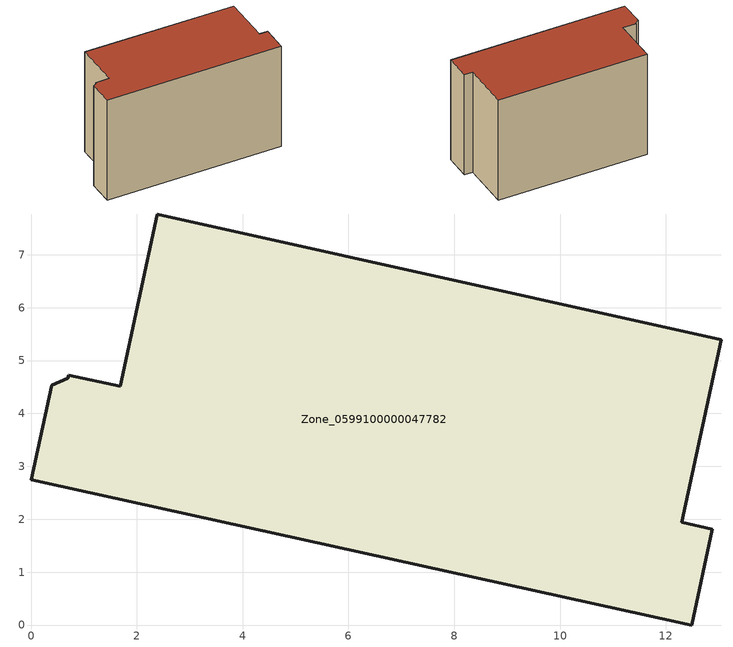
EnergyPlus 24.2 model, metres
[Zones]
Zone_0599100000047782
 floor ground (C_G): 13.05,5.39 12.3,1.94 12.88,1.81 12.49,0 0,2.75 0.39,4.53 0.69,4.66 0.71,4.72 1.68,4.51 2.38,7.77 z0
 wall outside (C_F): 0.39,4.53 0,2.75 12.49,0 12.88,1.81 12.3,1.94 13.05,5.39 2.38,7.77 1.68,4.51 0.71,4.72 0.69,4.66 0.39,4.53 z0:7.98
 roof outside (C_R): 0.71,4.72 0.69,4.66 0.39,4.53 0,2.75 12.49,0 12.88,1.81 12.3,1.94 13.05,5.39 2.38,7.77 1.68,4.51 z7.98
[BUILDING]
Pand.0599100000047782: North Axis=0; Terrain=City; Loads Convergence Tolerance Value=0.04; Temperature Convergence Tolerance Value=0.4; Solar Distribution=FullExterior; Maximum Number of Warmup Days=25; Minimum Number of Warmup Days=1
[Site:Location]
Rotterdam.The.Hague.AP_ZH_NLD Design_Conditions: Latitude=51.96; Longitude=4.45; Time Zone=1; Elevation=-4.5
[SITE:GROUNDTEMPERATURE:BUILDINGSURFACE]
18, 18, 18, 18, 18, 18, 18, 18, 18, 18, 18, 18
[MATERIAL] Thermal Absorptance=0.9; Solar Absorptance=0.7; Visible Absorptance=0.7
Name | Roughness | Thickness | Conductivity | Density | Specific Heat
G.TI.1975-1991 | MediumSmooth | 0.15 | 0.288461 | 540 | 1210
F.TI.1975-1991 | Rough | 0.3 | 0.230769 | 1920 | 840
R.TI.1975-1991 | MediumRough | 0.2 | 0.153846 | 1500 | 1000
[CONSTRUCTION]
C_G: G.TI.1975-1991
C_F: F.TI.1975-1991
C_R: R.TI.1975-1991
[ZONE]
Zone_0599100000047782: Type=1; Multiplier=1; Ceiling Height=Autocalculate; Volume=Autocalculate; Floor Area=autocalculate; Part of Total Floor Area=Yes
[ZONEINFILTRATION:DESIGNFLOWRATE]
Infil_Zone_0599100000047782: Zone or ZoneList or Space or SpaceList=Zone_0599100000047782; Schedule=AlwaysOn; Design Flow Rate Calculation Method=Flow/Area; Flow Rate per Floor Area=0.003; Constant Term Coefficient=1; Temperature Term Coefficient=0; Velocity Term Coefficient=0; Velocity Squared Term Coefficient=0
[HVACTEMPLATE:ZONE:IDEALLOADSAIRSYSTEM]
Zone_0599100000047782: Maximum Heating Supply Air Temperature=50; Minimum Cooling Supply Air Temperature=13; Maximum Heating Supply Air Humidity Ratio=0.0156; Minimum Cooling Supply Air Humidity Ratio=0.0077; Heating Limit=NoLimit; Cooling Limit=NoLimit; Dehumidification Control Type=ConstantSensibleHeatRatio; Cooling Sensible Heat Ratio=0.7; Dehumidification Setpoint=60; Humidification Control Type=None; Humidification Setpoint=30; Outdoor Air Method=None; Outdoor Air Flow Rate per Person=0.00944; Outdoor Air Flow Rate per Zone Floor Area=0; Outdoor Air Flow Rate per Zone=0; Demand Controlled Ventilation Type=None; Outdoor Air Economizer Type=NoEconomizer; Heat Recovery Type=None; Sensible Heat Recovery Effectiveness=0.7; Latent Heat Recovery Effectiveness=0.65
[ZONECONTROL:THERMOSTAT]
ThermostatControl_Zone_0599100000047782: Zone or ZoneList=Zone_0599100000047782; Control Type Schedule=DualSetpointControlType; Control 1=Thermostat_Zone_0599100000047782; Temperature Difference Between Cutout And Setpoint=0
[THERMOSTATSETPOINT:DUALSETPOINT]
Thermostat_Zone_0599100000047782: Heating Setpoint Temperature Schedule=HeatingSetpoint_Zone_0599100000047782; Cooling Setpoint Temperature Schedule=CoolingSetpoint_Zone_0599100000047782
[SCHEDULE:COMPACT]
HeatingSetpoint_Zone_0599100000047782: Through: 12/31, For: AllDays, Until: 24:00, 21
CoolingSetpoint_Zone_0599100000047782: Through: 12/31, For: AllDays, Until: 24:00, 24
DualSetpointControlType: Through: 12/31, For: AllDays, Until: 24:00, 4
AlwaysOn: Through: 12/31, For: AllDays, Until: 24:00, 1
